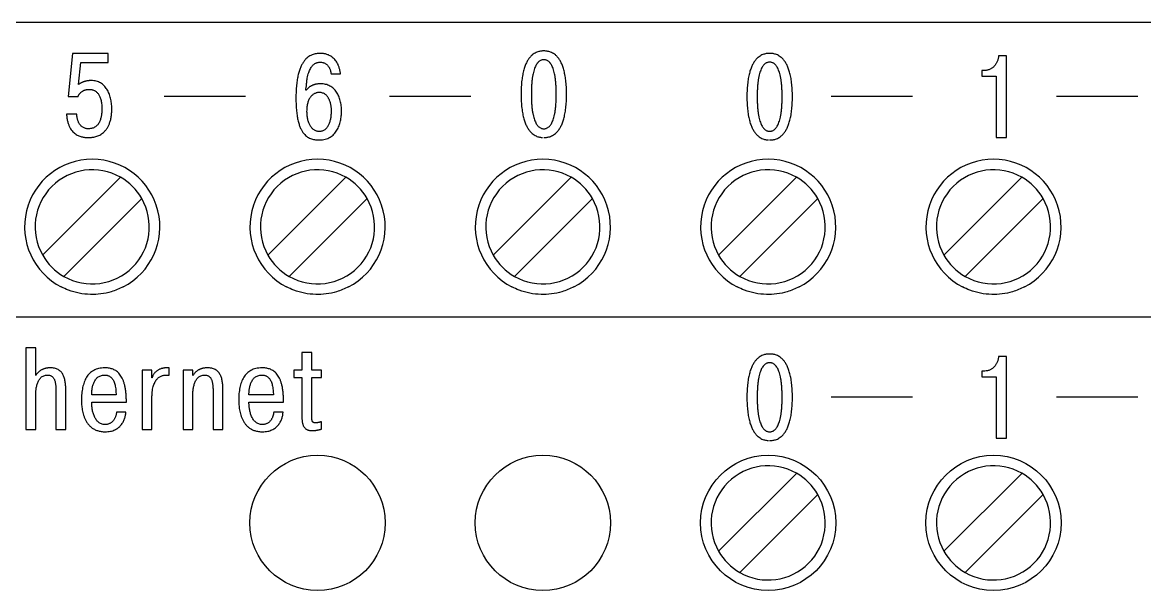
# Model space of a CAD drawing. Header units: millimetres. Extents: x 3520 to 8864, y 403 to 1747.
# Drawn here: x 5611.439 to 5615.921, y 876.036 to 878.304 of the extents above; entities that cross this region are included whole.
import ezdxf

# ---------------------------------------------------------------- set-up
doc = ezdxf.new("R2010")
doc.units = ezdxf.units.MM

msp = doc.modelspace()

# ---------------------------------------------------------------- linework, layer by layer
for p, q in [((5618.4679, 878.3036, 1518.358), (5605.8679, 878.3036, 1518.358)), ((5611.6395, 878.1799, 1518.358), (5611.6223, 878.0081, 1518.358)), ((5611.7815, 878.1799, 1518.358), (5611.6395, 878.1799, 1518.358)), ((5611.7815, 878.1431, 1518.358), (5611.7815, 878.1799, 1518.358)), ((5615.3698, 878.1702, 1518.358), (5615.3381, 878.1702, 1518.358)), ((5615.3698, 877.8442, 1518.358), (5615.3698, 878.1702, 1518.358)), ((5611.6633, 878.0556, 1518.358), (5611.6721, 878.1431, 1518.358)), ((5611.6721, 878.1431, 1518.358), (5611.7815, 878.1431, 1518.358)), ((5612.6713, 878.1015, 1518.358), (5612.6717, 878.0984, 1518.358)), ((5612.6717, 878.0984, 1518.358), (5612.7094, 878.0984, 1518.358)), ((5615.2715, 878.1119, 1518.358), (5615.2715, 878.0891, 1518.358)), ((5615.2832, 878.1119, 1518.358), (5615.2715, 878.1119, 1518.358)), ((5615.2715, 878.0891, 1518.358), (5615.3284, 878.0891, 1518.358)), ((5615.2888, 878.1122, 1518.358), (5615.2832, 878.1119, 1518.358)), ((5615.3284, 878.0891, 1518.358), (5615.3284, 877.8442, 1518.358)), ((5611.666, 878.0575, 1518.358), (5611.6633, 878.0556, 1518.358)), ((5611.6223, 878.0081, 1518.358), (5611.6614, 878.0081, 1518.358)), ((5612.0053, 878.009, 1518.358), (5612.3304, 878.009, 1518.358)), ((5612.9053, 878.009, 1518.358), (5613.2304, 878.009, 1518.358)), ((5614.6693, 878.009, 1518.358), (5614.9944, 878.009, 1518.358)), ((5615.5693, 878.009, 1518.358), (5615.8944, 878.009, 1518.358)), ((5611.6563, 877.9373, 1518.358), (5611.6153, 877.9373, 1518.358)), ((5611.6564, 877.9331, 1518.358), (5611.6563, 877.9373, 1518.358)), ((5615.3284, 877.8442, 1518.358), (5615.3698, 877.8442, 1518.358)), ((5611.831, 877.6855, 1518.358), (5611.5199, 877.3744, 1518.358)), ((5612.731, 877.6855, 1518.358), (5612.4199, 877.3744, 1518.358)), ((5613.631, 877.6855, 1518.358), (5613.3199, 877.3744, 1518.358)), ((5614.531, 877.6855, 1518.358), (5614.2199, 877.3744, 1518.358)), ((5615.431, 877.6855, 1518.358), (5615.1199, 877.3744, 1518.358)), ((5611.6048, 877.2896, 1518.358), (5611.9158, 877.6007, 1518.358)), ((5612.5048, 877.2896, 1518.358), (5612.8158, 877.6007, 1518.358)), ((5613.4048, 877.2896, 1518.358), (5613.7158, 877.6007, 1518.358)), ((5614.3048, 877.2896, 1518.358), (5614.6158, 877.6007, 1518.358)), ((5615.2048, 877.2896, 1518.358), (5615.5158, 877.6007, 1518.358)), ((5618.4679, 877.1276, 1518.358), (5605.8679, 877.1276, 1518.358)), ((5611.492, 877.0048, 1518.358), (5611.4529, 877.0048, 1518.358)), ((5611.4529, 877.0048, 1518.358), (5611.4529, 876.6788, 1518.358)), ((5611.492, 876.8935, 1518.358), (5611.492, 877.0048, 1518.358)), ((5612.5554, 876.9862, 1518.358), (5612.5554, 876.9154, 1518.358)), ((5612.5945, 876.9862, 1518.358), (5612.5554, 876.9862, 1518.358)), ((5612.5945, 876.9154, 1518.358), (5612.5945, 876.9862, 1518.358)), ((5615.3698, 876.9702, 1518.358), (5615.3381, 876.9702, 1518.358)), ((5615.3698, 876.6442, 1518.358), (5615.3698, 876.9702, 1518.358)), ((5611.917, 876.9154, 1518.358), (5611.917, 876.6788, 1518.358)), ((5611.9562, 876.9154, 1518.358), (5611.917, 876.9154, 1518.358)), ((5611.9562, 876.8851, 1518.358), (5611.9562, 876.9154, 1518.358)), ((5612.0255, 876.9247, 1518.358), (5612.0134, 876.9247, 1518.358)), ((5612.0255, 876.8954, 1518.358), (5612.0255, 876.9247, 1518.358)), ((5612.1196, 876.9154, 1518.358), (5612.0805, 876.9154, 1518.358)), ((5612.0805, 876.9154, 1518.358), (5612.0805, 876.6788, 1518.358)), ((5612.1196, 876.8935, 1518.358), (5612.1196, 876.9154, 1518.358)), ((5612.5554, 876.9154, 1518.358), (5612.5232, 876.9154, 1518.358)), ((5612.5232, 876.9154, 1518.358), (5612.5232, 876.8865, 1518.358)), ((5612.6331, 876.9154, 1518.358), (5612.5945, 876.9154, 1518.358)), ((5612.6331, 876.8865, 1518.358), (5612.6331, 876.9154, 1518.358)), ((5615.2715, 876.9119, 1518.358), (5615.2715, 876.8891, 1518.358)), ((5615.2832, 876.9119, 1518.358), (5615.2715, 876.9119, 1518.358)), ((5615.2888, 876.9122, 1518.358), (5615.2832, 876.9119, 1518.358)), ((5611.4945, 876.8974, 1518.358), (5611.492, 876.8935, 1518.358)), ((5611.9571, 876.8851, 1518.358), (5611.9562, 876.8851, 1518.358)), ((5611.9585, 876.8898, 1518.358), (5611.9571, 876.8851, 1518.358)), ((5612.0203, 876.8958, 1518.358), (5612.0255, 876.8954, 1518.358)), ((5612.122, 876.8974, 1518.358), (5612.1196, 876.8935, 1518.358)), ((5612.5232, 876.8865, 1518.358), (5612.5554, 876.8865, 1518.358)), ((5612.5554, 876.8865, 1518.358), (5612.5554, 876.7305, 1518.358)), ((5612.5945, 876.8865, 1518.358), (5612.6331, 876.8865, 1518.358)), ((5612.5945, 876.7361, 1518.358), (5612.5945, 876.8865, 1518.358)), ((5615.2715, 876.8891, 1518.358), (5615.3284, 876.8891, 1518.358)), ((5615.3284, 876.8891, 1518.358), (5615.3284, 876.6442, 1518.358)), ((5611.573, 876.8349, 1518.358), (5611.573, 876.8283, 1518.358)), ((5611.573, 876.8283, 1518.358), (5611.573, 876.6788, 1518.358)), ((5611.6121, 876.6788, 1518.358), (5611.6121, 876.8372, 1518.358)), ((5611.8132, 876.8167, 1518.358), (5611.7159, 876.8167, 1518.358)), ((5611.8128, 876.8297, 1518.358), (5611.8132, 876.8167, 1518.358)), ((5612.2006, 876.8349, 1518.358), (5612.2006, 876.8283, 1518.358)), ((5612.2006, 876.8283, 1518.358), (5612.2006, 876.6788, 1518.358)), ((5612.2397, 876.6788, 1518.358), (5612.2397, 876.8372, 1518.358)), ((5612.4413, 876.8167, 1518.358), (5612.344, 876.8167, 1518.358)), ((5612.4409, 876.8297, 1518.358), (5612.4413, 876.8167, 1518.358)), ((5611.492, 876.6788, 1518.358), (5611.492, 876.8078, 1518.358)), ((5611.7159, 876.7878, 1518.358), (5611.8542, 876.7878, 1518.358)), ((5611.716, 876.7812, 1518.358), (5611.7159, 876.7878, 1518.358)), ((5611.9562, 876.6788, 1518.358), (5611.9562, 876.799, 1518.358)), ((5612.1196, 876.6788, 1518.358), (5612.1196, 876.8078, 1518.358)), ((5612.344, 876.7878, 1518.358), (5612.4823, 876.7878, 1518.358)), ((5612.344, 876.7812, 1518.358), (5612.344, 876.7878, 1518.358)), ((5614.6693, 876.809, 1518.358), (5614.9944, 876.809, 1518.358)), ((5615.5693, 876.809, 1518.358), (5615.8944, 876.809, 1518.358)), ((5611.8524, 876.7473, 1518.358), (5611.8146, 876.7473, 1518.358)), ((5611.8516, 876.7409, 1518.358), (5611.8524, 876.7473, 1518.358)), ((5612.4804, 876.7473, 1518.358), (5612.4427, 876.7473, 1518.358)), ((5612.4797, 876.7409, 1518.358), (5612.4804, 876.7473, 1518.358)), ((5612.5945, 876.7316, 1518.358), (5612.5945, 876.7361, 1518.358)), ((5612.6312, 876.6796, 1518.358), (5612.6331, 876.6802, 1518.358)), ((5612.6331, 876.6802, 1518.358), (5612.6331, 876.71, 1518.358)), ((5611.4529, 876.6788, 1518.358), (5611.492, 876.6788, 1518.358)), ((5611.573, 876.6788, 1518.358), (5611.6121, 876.6788, 1518.358)), ((5611.917, 876.6788, 1518.358), (5611.9562, 876.6788, 1518.358)), ((5612.0805, 876.6788, 1518.358), (5612.1196, 876.6788, 1518.358)), ((5612.2006, 876.6788, 1518.358), (5612.2397, 876.6788, 1518.358)), ((5615.3284, 876.6442, 1518.358), (5615.3698, 876.6442, 1518.358)), ((5614.531, 876.5035, 1518.358), (5614.2199, 876.1924, 1518.358)), ((5615.431, 876.5035, 1518.358), (5615.1199, 876.1924, 1518.358)), ((5614.3048, 876.1076, 1518.358), (5614.6158, 876.4187, 1518.358)), ((5615.2048, 876.1076, 1518.358), (5615.5158, 876.4187, 1518.358))]:
    msp.add_line(p, q)
for centre in [(5612.6179, 876.3056, 1518.358), (5613.5179, 876.3056, 1518.358), (5614.4179, 876.3056, 1518.358), (5615.3179, 876.3056, 1518.358)]:
    msp.add_circle(centre, 0.27)
for centre, radius, start, end in [((5611.7179, 877.4876, 1518.358), 0.27, 297.266, 242.734), ((5612.6179, 877.4876, 1518.358), 0.27, 297.266, 242.734), ((5613.5179, 877.4876, 1518.358), 0.27, 297.266, 242.734), ((5614.4179, 877.4876, 1518.358), 0.27, 297.266, 242.734), ((5615.3179, 877.4876, 1518.358), 0.27, 297.266, 242.734), ((5611.7179, 877.4876, 1518.358), 0.228, 60.2575, 209.7425), ((5612.6179, 877.4876, 1518.358), 0.228, 60.2575, 209.7425), ((5613.5179, 877.4876, 1518.358), 0.228, 60.2575, 209.7425), ((5614.4179, 877.4876, 1518.358), 0.228, 60.2575, 209.7425), ((5615.3179, 877.4876, 1518.358), 0.228, 60.2575, 209.7425), ((5611.7179, 877.4876, 1518.358), 0.228, 29.7425, 60.2575), ((5612.6179, 877.4876, 1518.358), 0.228, 29.7425, 60.2575), ((5613.5179, 877.4876, 1518.358), 0.228, 29.7425, 60.2575), ((5614.4179, 877.4876, 1518.358), 0.228, 29.7425, 60.2575), ((5615.3179, 877.4876, 1518.358), 0.228, 29.7425, 60.2575), ((5611.7179, 877.4876, 1518.358), 0.228, 240.2575, 29.7425), ((5612.6179, 877.4876, 1518.358), 0.228, 240.2575, 29.7425), ((5613.5179, 877.4876, 1518.358), 0.228, 240.2575, 29.7425), ((5614.4179, 877.4876, 1518.358), 0.228, 240.2575, 29.7425), ((5615.3179, 877.4876, 1518.358), 0.228, 240.2575, 29.7425), ((5611.7179, 877.4876, 1518.358), 0.228, 209.7425, 240.2575), ((5612.6179, 877.4876, 1518.358), 0.228, 209.7425, 240.2575), ((5613.5179, 877.4876, 1518.358), 0.228, 209.7425, 240.2575), ((5614.4179, 877.4876, 1518.358), 0.228, 209.7425, 240.2575), ((5615.3179, 877.4876, 1518.358), 0.228, 209.7425, 240.2575), ((5614.4179, 876.3056, 1518.358), 0.228, 60.2575, 209.7425), ((5614.4179, 876.3056, 1518.358), 0.228, 29.7425, 60.2575), ((5615.3179, 876.3056, 1518.358), 0.228, 60.2575, 209.7425), ((5615.3179, 876.3056, 1518.358), 0.228, 29.7425, 60.2575), ((5614.4179, 876.3056, 1518.358), 0.228, 240.2575, 29.7425), ((5615.3179, 876.3056, 1518.358), 0.228, 240.2575, 29.7425), ((5614.4179, 876.3056, 1518.358), 0.228, 209.7425, 240.2575), ((5615.3179, 876.3056, 1518.358), 0.228, 209.7425, 240.2575)]:
    msp.add_arc(centre, radius, start, end)
for points in [[(5612.7094, 878.0984, 1518.358), (5612.7071, 878.1123, 1518.358), (5612.7038, 878.1245, 1518.358), (5612.6997, 878.1352, 1518.358), (5612.6948, 878.1444, 1518.358), (5612.6895, 878.1522, 1518.358), (5612.6837, 878.1588, 1518.358), (5612.6775, 878.1643, 1518.358), (5612.6712, 878.1687, 1518.358), (5612.6648, 878.1722, 1518.358), (5612.6585, 878.1749, 1518.358), (5612.6524, 878.1769, 1518.358), (5612.6465, 878.1783, 1518.358), (5612.6411, 878.1791, 1518.358), (5612.6363, 878.1797, 1518.358), (5612.6322, 878.1799, 1518.358), (5612.6288, 878.1799, 1518.358), (5612.6208, 878.1796, 1518.358), (5612.6125, 878.1787, 1518.358), (5612.6041, 878.1769, 1518.358), (5612.5958, 878.1741, 1518.358), (5612.5875, 878.1701, 1518.358), (5612.5794, 878.1647, 1518.358), (5612.5717, 878.1579, 1518.358), (5612.5643, 878.1494, 1518.358), (5612.5574, 878.139, 1518.358), (5612.5511, 878.1266, 1518.358), (5612.5456, 878.1121, 1518.358), (5612.5408, 878.0953, 1518.358), (5612.5369, 878.0759, 1518.358), (5612.534, 878.0538, 1518.358), (5612.5321, 878.029, 1518.358), (5612.5315, 878.0011, 1518.358), (5612.5321, 877.9737, 1518.358), (5612.5339, 877.9494, 1518.358), (5612.5367, 877.9281, 1518.358), (5612.5404, 877.9096, 1518.358), (5612.5451, 877.8937, 1518.358), (5612.5504, 877.8802, 1518.358), (5612.5565, 877.8689, 1518.358), (5612.5631, 877.8596, 1518.358), (5612.5701, 877.8521, 1518.358), (5612.5776, 877.8462, 1518.358), (5612.5853, 877.8418, 1518.358), (5612.5932, 877.8386, 1518.358), (5612.6012, 877.8364, 1518.358), (5612.6091, 877.8351, 1518.358), (5612.617, 877.8345, 1518.358), (5612.6246, 877.8343, 1518.358), (5612.6372, 877.8351, 1518.358), (5612.6485, 877.8372, 1518.358), (5612.6588, 877.8407, 1518.358), (5612.668, 877.8453, 1518.358), (5612.6762, 877.8509, 1518.358), (5612.6835, 877.8576, 1518.358), (5612.6898, 877.865, 1518.358), (5612.6953, 877.8732, 1518.358), (5612.7, 877.8819, 1518.358), (5612.7039, 877.8911, 1518.358), (5612.707, 877.9006, 1518.358), (5612.7095, 877.9104, 1518.358), (5612.7114, 877.9203, 1518.358), (5612.7126, 877.9302, 1518.358), (5612.7134, 877.9399, 1518.358), (5612.7136, 877.9494, 1518.358), (5612.7133, 877.9601, 1518.358), (5612.7124, 877.9706, 1518.358), (5612.7108, 877.9808, 1518.358), (5612.7087, 877.9907, 1518.358), (5612.7059, 878.0002, 1518.358), (5612.7024, 878.0092, 1518.358), (5612.6983, 878.0177, 1518.358), (5612.6935, 878.0256, 1518.358), (5612.688, 878.0328, 1518.358), (5612.6819, 878.0393, 1518.358), (5612.675, 878.045, 1518.358), (5612.6674, 878.0498, 1518.358), (5612.6591, 878.0536, 1518.358), (5612.6501, 878.0565, 1518.358), (5612.6403, 878.0582, 1518.358), (5612.6297, 878.0589, 1518.358), (5612.6253, 878.0587, 1518.358), (5612.621, 878.0584, 1518.358), (5612.6166, 878.0578, 1518.358), (5612.6124, 878.0571, 1518.358), (5612.6082, 878.0561, 1518.358), (5612.6042, 878.0549, 1518.358), (5612.6002, 878.0535, 1518.358), (5612.5964, 878.052, 1518.358), (5612.5928, 878.0502, 1518.358), (5612.5893, 878.0483, 1518.358), (5612.5859, 878.0462, 1518.358), (5612.5828, 878.0439, 1518.358), (5612.5799, 878.0415, 1518.358), (5612.5772, 878.0389, 1518.358), (5612.5747, 878.0361, 1518.358), (5612.5725, 878.0333, 1518.358), (5612.5733, 878.0509, 1518.358), (5612.5748, 878.0667, 1518.358), (5612.5769, 878.0806, 1518.358), (5612.5795, 878.0927, 1518.358), (5612.5826, 878.1033, 1518.358), (5612.586, 878.1124, 1518.358), (5612.5899, 878.1201, 1518.358), (5612.594, 878.1265, 1518.358), (5612.5983, 878.1317, 1518.358), (5612.6027, 878.1359, 1518.358), (5612.6072, 878.1391, 1518.358), (5612.6117, 878.1415, 1518.358), (5612.6162, 878.1432, 1518.358), (5612.6204, 878.1443, 1518.358), (5612.6246, 878.1448, 1518.358), (5612.6284, 878.145, 1518.358), (5612.6343, 878.1446, 1518.358), (5612.6397, 878.1436, 1518.358), (5612.6445, 878.142, 1518.358), (5612.6489, 878.1399, 1518.358), (5612.6528, 878.1373, 1518.358), (5612.6562, 878.1343, 1518.358), (5612.6593, 878.131, 1518.358), (5612.6619, 878.1275, 1518.358), (5612.6642, 878.1237, 1518.358), (5612.6661, 878.1199, 1518.358), (5612.6677, 878.116, 1518.358), (5612.669, 878.1122, 1518.358), (5612.67, 878.1084, 1518.358), (5612.6708, 878.1048, 1518.358), (5612.6713, 878.1015, 1518.358)], [(5613.5216, 877.8441, 1518.358), (5613.5263, 877.8442, 1518.358), (5613.5319, 877.8446, 1518.358), (5613.5383, 877.8456, 1518.358), (5613.5452, 877.8475, 1518.358), (5613.5526, 877.8503, 1518.358), (5613.5602, 877.8544, 1518.358), (5613.5678, 877.8601, 1518.358), (5613.5754, 877.8675, 1518.358), (5613.5827, 877.8768, 1518.358), (5613.5896, 877.8883, 1518.358), (5613.5959, 877.9023, 1518.358), (5613.6014, 877.919, 1518.358), (5613.6059, 877.9385, 1518.358), (5613.6094, 877.9612, 1518.358), (5613.6116, 877.9873, 1518.358), (5613.6124, 878.017, 1518.358), (5613.6116, 878.0466, 1518.358), (5613.6094, 878.0726, 1518.358), (5613.6059, 878.0953, 1518.358), (5613.6014, 878.1149, 1518.358), (5613.5959, 878.1315, 1518.358), (5613.5896, 878.1455, 1518.358), (5613.5827, 878.157, 1518.358), (5613.5754, 878.1664, 1518.358), (5613.5678, 878.1737, 1518.358), (5613.5602, 878.1794, 1518.358), (5613.5526, 878.1835, 1518.358), (5613.5452, 878.1863, 1518.358), (5613.5383, 878.1882, 1518.358), (5613.5319, 878.1892, 1518.358), (5613.5263, 878.1896, 1518.358), (5613.5216, 878.1897, 1518.358), (5613.5169, 878.1896, 1518.358), (5613.5113, 878.1892, 1518.358), (5613.5049, 878.1882, 1518.358), (5613.498, 878.1863, 1518.358), (5613.4907, 878.1835, 1518.358), (5613.4831, 878.1794, 1518.358), (5613.4754, 878.1737, 1518.358), (5613.4678, 878.1664, 1518.358), (5613.4605, 878.157, 1518.358), (5613.4536, 878.1455, 1518.358), (5613.4474, 878.1315, 1518.358), (5613.4418, 878.1149, 1518.358), (5613.4373, 878.0953, 1518.358), (5613.4338, 878.0726, 1518.358), (5613.4316, 878.0466, 1518.358), (5613.4308, 878.017, 1518.358), (5613.4316, 877.9873, 1518.358), (5613.4338, 877.9612, 1518.358), (5613.4373, 877.9385, 1518.358), (5613.4418, 877.919, 1518.358), (5613.4474, 877.9023, 1518.358), (5613.4536, 877.8883, 1518.358), (5613.4605, 877.8768, 1518.358), (5613.4678, 877.8675, 1518.358), (5613.4754, 877.8601, 1518.358), (5613.4831, 877.8544, 1518.358), (5613.4907, 877.8503, 1518.358), (5613.498, 877.8475, 1518.358), (5613.5049, 877.8456, 1518.358), (5613.5113, 877.8446, 1518.358), (5613.5169, 877.8442, 1518.358)], [(5614.4237, 877.8343, 1518.358), (5614.4284, 877.8344, 1518.358), (5614.434, 877.8348, 1518.358), (5614.4404, 877.8359, 1518.358), (5614.4473, 877.8377, 1518.358), (5614.4547, 877.8405, 1518.358), (5614.4623, 877.8446, 1518.358), (5614.4699, 877.8503, 1518.358), (5614.4775, 877.8577, 1518.358), (5614.4848, 877.867, 1518.358), (5614.4917, 877.8786, 1518.358), (5614.498, 877.8925, 1518.358), (5614.5035, 877.9092, 1518.358), (5614.508, 877.9287, 1518.358), (5614.5115, 877.9514, 1518.358), (5614.5137, 877.9775, 1518.358), (5614.5145, 878.0072, 1518.358), (5614.5137, 878.0368, 1518.358), (5614.5115, 878.0629, 1518.358), (5614.508, 878.0855, 1518.358), (5614.5035, 878.1051, 1518.358), (5614.498, 878.1217, 1518.358), (5614.4917, 878.1357, 1518.358), (5614.4848, 878.1472, 1518.358), (5614.4775, 878.1566, 1518.358), (5614.4699, 878.1639, 1518.358), (5614.4623, 878.1696, 1518.358), (5614.4547, 878.1737, 1518.358), (5614.4473, 878.1766, 1518.358), (5614.4404, 878.1784, 1518.358), (5614.434, 878.1794, 1518.358), (5614.4284, 878.1798, 1518.358), (5614.4237, 878.1799, 1518.358), (5614.419, 878.1798, 1518.358), (5614.4134, 878.1794, 1518.358), (5614.407, 878.1784, 1518.358), (5614.4001, 878.1766, 1518.358), (5614.3928, 878.1737, 1518.358), (5614.3852, 878.1696, 1518.358), (5614.3775, 878.1639, 1518.358), (5614.3699, 878.1566, 1518.358), (5614.3626, 878.1472, 1518.358), (5614.3557, 878.1357, 1518.358), (5614.3495, 878.1217, 1518.358), (5614.3439, 878.1051, 1518.358), (5614.3394, 878.0855, 1518.358), (5614.3359, 878.0629, 1518.358), (5614.3337, 878.0368, 1518.358), (5614.3329, 878.0072, 1518.358), (5614.3337, 877.9775, 1518.358), (5614.3359, 877.9514, 1518.358), (5614.3394, 877.9287, 1518.358), (5614.3439, 877.9092, 1518.358), (5614.3495, 877.8925, 1518.358), (5614.3557, 877.8786, 1518.358), (5614.3626, 877.867, 1518.358), (5614.3699, 877.8577, 1518.358), (5614.3775, 877.8503, 1518.358), (5614.3852, 877.8446, 1518.358), (5614.3928, 877.8405, 1518.358), (5614.4001, 877.8377, 1518.358), (5614.407, 877.8359, 1518.358), (5614.4134, 877.8348, 1518.358), (5614.419, 877.8344, 1518.358)], [(5615.3381, 878.1702, 1518.358), (5615.3374, 878.1643, 1518.358), (5615.3362, 878.1585, 1518.358), (5615.3346, 878.153, 1518.358), (5615.3326, 878.1477, 1518.358), (5615.3303, 878.1426, 1518.358), (5615.3275, 878.1378, 1518.358), (5615.3244, 878.1333, 1518.358), (5615.321, 878.1292, 1518.358), (5615.3172, 878.1254, 1518.358), (5615.3132, 878.122, 1518.358), (5615.3088, 878.1191, 1518.358), (5615.3042, 878.1166, 1518.358), (5615.2993, 878.1146, 1518.358), (5615.2941, 878.1131, 1518.358), (5615.2888, 878.1122, 1518.358)], [(5613.5216, 877.8791, 1518.358), (5613.5171, 877.8794, 1518.358), (5613.5127, 877.8805, 1518.358), (5613.5082, 877.8823, 1518.358), (5613.5038, 877.885, 1518.358), (5613.4995, 877.8886, 1518.358), (5613.4954, 877.8934, 1518.358), (5613.4915, 877.8992, 1518.358), (5613.4878, 877.9063, 1518.358), (5613.4844, 877.9147, 1518.358), (5613.4813, 877.9244, 1518.358), (5613.4786, 877.9356, 1518.358), (5613.4762, 877.9484, 1518.358), (5613.4744, 877.9629, 1518.358), (5613.473, 877.9791, 1518.358), (5613.4721, 877.997, 1518.358), (5613.4718, 878.017, 1518.358), (5613.4721, 878.0368, 1518.358), (5613.473, 878.0548, 1518.358), (5613.4744, 878.071, 1518.358), (5613.4762, 878.0854, 1518.358), (5613.4786, 878.0982, 1518.358), (5613.4813, 878.1095, 1518.358), (5613.4844, 878.1192, 1518.358), (5613.4878, 878.1276, 1518.358), (5613.4915, 878.1347, 1518.358), (5613.4954, 878.1405, 1518.358), (5613.4995, 878.1452, 1518.358), (5613.5038, 878.1489, 1518.358), (5613.5082, 878.1516, 1518.358), (5613.5127, 878.1534, 1518.358), (5613.5171, 878.1545, 1518.358), (5613.5216, 878.1548, 1518.358), (5613.5261, 878.1545, 1518.358), (5613.5306, 878.1534, 1518.358), (5613.535, 878.1516, 1518.358), (5613.5394, 878.1489, 1518.358), (5613.5437, 878.1452, 1518.358), (5613.5478, 878.1405, 1518.358), (5613.5518, 878.1347, 1518.358), (5613.5554, 878.1276, 1518.358), (5613.5588, 878.1192, 1518.358), (5613.5619, 878.1095, 1518.358), (5613.5647, 878.0982, 1518.358), (5613.567, 878.0854, 1518.358), (5613.5689, 878.071, 1518.358), (5613.5703, 878.0548, 1518.358), (5613.5711, 878.0368, 1518.358), (5613.5714, 878.017, 1518.358), (5613.5711, 877.997, 1518.358), (5613.5703, 877.9791, 1518.358), (5613.5689, 877.9629, 1518.358), (5613.567, 877.9484, 1518.358), (5613.5647, 877.9356, 1518.358), (5613.5619, 877.9244, 1518.358), (5613.5588, 877.9147, 1518.358), (5613.5554, 877.9063, 1518.358), (5613.5518, 877.8992, 1518.358), (5613.5478, 877.8934, 1518.358), (5613.5437, 877.8886, 1518.358), (5613.5394, 877.885, 1518.358), (5613.535, 877.8823, 1518.358), (5613.5306, 877.8805, 1518.358), (5613.5261, 877.8794, 1518.358), (5613.5216, 877.8791, 1518.358)], [(5614.4237, 877.8693, 1518.358), (5614.4192, 877.8696, 1518.358), (5614.4148, 877.8707, 1518.358), (5614.4103, 877.8725, 1518.358), (5614.4059, 877.8752, 1518.358), (5614.4016, 877.8789, 1518.358), (5614.3975, 877.8836, 1518.358), (5614.3936, 877.8894, 1518.358), (5614.3899, 877.8965, 1518.358), (5614.3865, 877.9049, 1518.358), (5614.3834, 877.9146, 1518.358), (5614.3807, 877.9259, 1518.358), (5614.3783, 877.9387, 1518.358), (5614.3765, 877.9531, 1518.358), (5614.3751, 877.9693, 1518.358), (5614.3742, 877.9873, 1518.358), (5614.3739, 878.0072, 1518.358), (5614.3742, 878.027, 1518.358), (5614.3751, 878.045, 1518.358), (5614.3765, 878.0612, 1518.358), (5614.3783, 878.0756, 1518.358), (5614.3807, 878.0884, 1518.358), (5614.3834, 878.0997, 1518.358), (5614.3865, 878.1094, 1518.358), (5614.3899, 878.1178, 1518.358), (5614.3936, 878.1249, 1518.358), (5614.3975, 878.1307, 1518.358), (5614.4016, 878.1354, 1518.358), (5614.4059, 878.1391, 1518.358), (5614.4103, 878.1418, 1518.358), (5614.4148, 878.1436, 1518.358), (5614.4192, 878.1447, 1518.358), (5614.4237, 878.145, 1518.358), (5614.4282, 878.1447, 1518.358), (5614.4327, 878.1436, 1518.358), (5614.4371, 878.1418, 1518.358), (5614.4415, 878.1391, 1518.358), (5614.4458, 878.1354, 1518.358), (5614.4499, 878.1307, 1518.358), (5614.4539, 878.1249, 1518.358), (5614.4575, 878.1178, 1518.358), (5614.4609, 878.1094, 1518.358), (5614.464, 878.0997, 1518.358), (5614.4668, 878.0884, 1518.358), (5614.4691, 878.0756, 1518.358), (5614.471, 878.0612, 1518.358), (5614.4724, 878.045, 1518.358), (5614.4732, 878.027, 1518.358), (5614.4735, 878.0072, 1518.358), (5614.4732, 877.9873, 1518.358), (5614.4724, 877.9693, 1518.358), (5614.471, 877.9531, 1518.358), (5614.4691, 877.9387, 1518.358), (5614.4668, 877.9259, 1518.358), (5614.464, 877.9146, 1518.358), (5614.4609, 877.9049, 1518.358), (5614.4575, 877.8965, 1518.358), (5614.4539, 877.8894, 1518.358), (5614.4499, 877.8836, 1518.358), (5614.4458, 877.8789, 1518.358), (5614.4415, 877.8752, 1518.358), (5614.4371, 877.8725, 1518.358), (5614.4327, 877.8707, 1518.358), (5614.4282, 877.8696, 1518.358), (5614.4237, 877.8693, 1518.358)], [(5611.6153, 877.9373, 1518.358), (5611.617, 877.9211, 1518.358), (5611.6199, 877.9068, 1518.358), (5611.6239, 877.8944, 1518.358), (5611.6287, 877.8838, 1518.358), (5611.6343, 877.8748, 1518.358), (5611.6406, 877.8673, 1518.358), (5611.6472, 877.8611, 1518.358), (5611.6542, 877.8561, 1518.358), (5611.6613, 877.8522, 1518.358), (5611.6685, 877.8493, 1518.358), (5611.6754, 877.8471, 1518.358), (5611.6821, 877.8457, 1518.358), (5611.6883, 877.8448, 1518.358), (5611.694, 877.8443, 1518.358), (5611.6989, 877.8441, 1518.358), (5611.7028, 877.8441, 1518.358), (5611.7082, 877.8442, 1518.358), (5611.7144, 877.8446, 1518.358), (5611.7211, 877.8455, 1518.358), (5611.7284, 877.847, 1518.358), (5611.736, 877.8491, 1518.358), (5611.7438, 877.8522, 1518.358), (5611.7516, 877.8562, 1518.358), (5611.7592, 877.8614, 1518.358), (5611.7665, 877.8678, 1518.358), (5611.7734, 877.8757, 1518.358), (5611.7797, 877.8851, 1518.358), (5611.7851, 877.8962, 1518.358), (5611.7896, 877.9091, 1518.358), (5611.7931, 877.924, 1518.358), (5611.7952, 877.9409, 1518.358), (5611.796, 877.9601, 1518.358), (5611.7957, 877.9706, 1518.358), (5611.7948, 877.9809, 1518.358), (5611.7934, 877.9911, 1518.358), (5611.7913, 878.0011, 1518.358), (5611.7886, 878.0107, 1518.358), (5611.7853, 878.0199, 1518.358), (5611.7813, 878.0286, 1518.358), (5611.7767, 878.0367, 1518.358), (5611.7714, 878.0442, 1518.358), (5611.7654, 878.0509, 1518.358), (5611.7587, 878.0569, 1518.358), (5611.7512, 878.0619, 1518.358), (5611.7431, 878.0659, 1518.358), (5611.7341, 878.0689, 1518.358), (5611.7245, 878.0708, 1518.358), (5611.714, 878.0714, 1518.358), (5611.7101, 878.0714, 1518.358), (5611.7063, 878.0712, 1518.358), (5611.7026, 878.0709, 1518.358), (5611.6991, 878.0705, 1518.358), (5611.6957, 878.0699, 1518.358), (5611.6924, 878.0692, 1518.358), (5611.6892, 878.0684, 1518.358), (5611.686, 878.0675, 1518.358), (5611.683, 878.0665, 1518.358), (5611.68, 878.0653, 1518.358), (5611.6772, 878.064, 1518.358), (5611.6743, 878.0626, 1518.358), (5611.6715, 878.061, 1518.358), (5611.6687, 878.0593, 1518.358), (5611.666, 878.0575, 1518.358)], [(5611.6614, 878.0081, 1518.358), (5611.6628, 878.0112, 1518.358), (5611.6644, 878.0143, 1518.358), (5611.6662, 878.0171, 1518.358), (5611.6683, 878.0198, 1518.358), (5611.6706, 878.0223, 1518.358), (5611.673, 878.0246, 1518.358), (5611.6757, 878.0268, 1518.358), (5611.6785, 878.0288, 1518.358), (5611.6815, 878.0305, 1518.358), (5611.6847, 878.032, 1518.358), (5611.688, 878.0334, 1518.358), (5611.6914, 878.0345, 1518.358), (5611.6949, 878.0353, 1518.358), (5611.6986, 878.036, 1518.358), (5611.7023, 878.0364, 1518.358), (5611.7061, 878.0365, 1518.358), (5611.711, 878.0363, 1518.358), (5611.7158, 878.0355, 1518.358), (5611.7205, 878.0343, 1518.358), (5611.725, 878.0325, 1518.358), (5611.7294, 878.0302, 1518.358), (5611.7335, 878.0273, 1518.358), (5611.7374, 878.0237, 1518.358), (5611.741, 878.0196, 1518.358), (5611.7444, 878.0147, 1518.358), (5611.7474, 878.0091, 1518.358), (5611.75, 878.0029, 1518.358), (5611.7522, 877.9958, 1518.358), (5611.754, 877.988, 1518.358), (5611.7553, 877.9794, 1518.358), (5611.7561, 877.97, 1518.358), (5611.7564, 877.9597, 1518.358), (5611.7563, 877.953, 1518.358), (5611.756, 877.9462, 1518.358), (5611.7553, 877.9392, 1518.358), (5611.7544, 877.9323, 1518.358), (5611.7531, 877.9255, 1518.358), (5611.7514, 877.9188, 1518.358), (5611.7492, 877.9124, 1518.358), (5611.7466, 877.9063, 1518.358), (5611.7434, 877.9006, 1518.358), (5611.7397, 877.8954, 1518.358), (5611.7353, 877.8907, 1518.358), (5611.7303, 877.8868, 1518.358), (5611.7246, 877.8835, 1518.358), (5611.7181, 877.8811, 1518.358), (5611.7109, 877.8796, 1518.358), (5611.7028, 877.8791, 1518.358), (5611.6964, 877.8795, 1518.358), (5611.6904, 877.8807, 1518.358), (5611.6851, 877.8826, 1518.358), (5611.6803, 877.8851, 1518.358), (5611.676, 877.8882, 1518.358), (5611.6722, 877.8917, 1518.358), (5611.6688, 877.8957, 1518.358), (5611.666, 877.9, 1518.358), (5611.6635, 877.9045, 1518.358), (5611.6615, 877.9093, 1518.358), (5611.6598, 877.9141, 1518.358), (5611.6585, 877.919, 1518.358), (5611.6575, 877.9238, 1518.358), (5611.6568, 877.9285, 1518.358), (5611.6564, 877.9331, 1518.358)], [(5612.5743, 877.9485, 1518.358), (5612.5746, 877.9579, 1518.358), (5612.5754, 877.9667, 1518.358), (5612.5768, 877.9748, 1518.358), (5612.5785, 877.9823, 1518.358), (5612.5808, 877.9891, 1518.358), (5612.5834, 877.9953, 1518.358), (5612.5864, 878.0008, 1518.358), (5612.5898, 878.0058, 1518.358), (5612.5934, 878.0101, 1518.358), (5612.5974, 878.0138, 1518.358), (5612.6016, 878.0169, 1518.358), (5612.606, 878.0195, 1518.358), (5612.6106, 878.0214, 1518.358), (5612.6153, 878.0228, 1518.358), (5612.6202, 878.0237, 1518.358), (5612.6251, 878.0239, 1518.358), (5612.6319, 878.0234, 1518.358), (5612.6381, 878.0219, 1518.358), (5612.6438, 878.0196, 1518.358), (5612.6488, 878.0165, 1518.358), (5612.6533, 878.0126, 1518.358), (5612.6572, 878.0082, 1518.358), (5612.6607, 878.0033, 1518.358), (5612.6636, 877.9979, 1518.358), (5612.6662, 877.9922, 1518.358), (5612.6683, 877.9862, 1518.358), (5612.67, 877.98, 1518.358), (5612.6713, 877.9738, 1518.358), (5612.6723, 877.9676, 1518.358), (5612.673, 877.9615, 1518.358), (5612.6734, 877.9555, 1518.358), (5612.6735, 877.9499, 1518.358), (5612.6734, 877.943, 1518.358), (5612.6729, 877.936, 1518.358), (5612.6722, 877.9289, 1518.358), (5612.6711, 877.922, 1518.358), (5612.6696, 877.9151, 1518.358), (5612.6678, 877.9084, 1518.358), (5612.6656, 877.902, 1518.358), (5612.663, 877.896, 1518.358), (5612.66, 877.8903, 1518.358), (5612.6565, 877.8852, 1518.358), (5612.6526, 877.8807, 1518.358), (5612.6482, 877.8768, 1518.358), (5612.6433, 877.8736, 1518.358), (5612.6379, 877.8713, 1518.358), (5612.632, 877.8698, 1518.358), (5612.6256, 877.8693, 1518.358), (5612.6201, 877.8697, 1518.358), (5612.6148, 877.8707, 1518.358), (5612.6098, 877.8723, 1518.358), (5612.605, 877.8747, 1518.358), (5612.6005, 877.8776, 1518.358), (5612.5963, 877.8812, 1518.358), (5612.5924, 877.8854, 1518.358), (5612.5888, 877.8902, 1518.358), (5612.5856, 877.8956, 1518.358), (5612.5827, 877.9015, 1518.358), (5612.5802, 877.908, 1518.358), (5612.5782, 877.9151, 1518.358), (5612.5765, 877.9227, 1518.358), (5612.5753, 877.9308, 1518.358), (5612.5746, 877.9394, 1518.358), (5612.5743, 877.9485, 1518.358)], [(5614.4237, 876.6343, 1518.358), (5614.4284, 876.6344, 1518.358), (5614.434, 876.6348, 1518.358), (5614.4404, 876.6359, 1518.358), (5614.4473, 876.6377, 1518.358), (5614.4547, 876.6405, 1518.358), (5614.4623, 876.6446, 1518.358), (5614.4699, 876.6503, 1518.358), (5614.4775, 876.6577, 1518.358), (5614.4848, 876.667, 1518.358), (5614.4917, 876.6786, 1518.358), (5614.498, 876.6925, 1518.358), (5614.5035, 876.7092, 1518.358), (5614.508, 876.7287, 1518.358), (5614.5115, 876.7514, 1518.358), (5614.5137, 876.7775, 1518.358), (5614.5145, 876.8072, 1518.358), (5614.5137, 876.8368, 1518.358), (5614.5115, 876.8629, 1518.358), (5614.508, 876.8855, 1518.358), (5614.5035, 876.9051, 1518.358), (5614.498, 876.9217, 1518.358), (5614.4917, 876.9357, 1518.358), (5614.4848, 876.9472, 1518.358), (5614.4775, 876.9566, 1518.358), (5614.4699, 876.9639, 1518.358), (5614.4623, 876.9696, 1518.358), (5614.4547, 876.9737, 1518.358), (5614.4473, 876.9766, 1518.358), (5614.4404, 876.9784, 1518.358), (5614.434, 876.9794, 1518.358), (5614.4284, 876.9798, 1518.358), (5614.4237, 876.9799, 1518.358), (5614.419, 876.9798, 1518.358), (5614.4134, 876.9794, 1518.358), (5614.407, 876.9784, 1518.358), (5614.4001, 876.9766, 1518.358), (5614.3928, 876.9737, 1518.358), (5614.3852, 876.9696, 1518.358), (5614.3775, 876.9639, 1518.358), (5614.3699, 876.9566, 1518.358), (5614.3626, 876.9472, 1518.358), (5614.3557, 876.9357, 1518.358), (5614.3495, 876.9217, 1518.358), (5614.3439, 876.9051, 1518.358), (5614.3394, 876.8855, 1518.358), (5614.3359, 876.8629, 1518.358), (5614.3337, 876.8368, 1518.358), (5614.3329, 876.8072, 1518.358), (5614.3337, 876.7775, 1518.358), (5614.3359, 876.7514, 1518.358), (5614.3394, 876.7287, 1518.358), (5614.3439, 876.7092, 1518.358), (5614.3495, 876.6925, 1518.358), (5614.3557, 876.6786, 1518.358), (5614.3626, 876.667, 1518.358), (5614.3699, 876.6577, 1518.358), (5614.3775, 876.6503, 1518.358), (5614.3852, 876.6446, 1518.358), (5614.3928, 876.6405, 1518.358), (5614.4001, 876.6377, 1518.358), (5614.407, 876.6359, 1518.358), (5614.4134, 876.6348, 1518.358), (5614.419, 876.6344, 1518.358)], [(5615.3381, 876.9702, 1518.358), (5615.3374, 876.9643, 1518.358), (5615.3362, 876.9585, 1518.358), (5615.3346, 876.953, 1518.358), (5615.3326, 876.9477, 1518.358), (5615.3303, 876.9426, 1518.358), (5615.3275, 876.9378, 1518.358), (5615.3244, 876.9333, 1518.358), (5615.321, 876.9292, 1518.358), (5615.3172, 876.9254, 1518.358), (5615.3132, 876.922, 1518.358), (5615.3088, 876.9191, 1518.358), (5615.3042, 876.9166, 1518.358), (5615.2993, 876.9146, 1518.358), (5615.2941, 876.9131, 1518.358), (5615.2888, 876.9122, 1518.358)], [(5611.6121, 876.8372, 1518.358), (5611.612, 876.8459, 1518.358), (5611.6116, 876.8544, 1518.358), (5611.6109, 876.8627, 1518.358), (5611.6098, 876.8707, 1518.358), (5611.6083, 876.8783, 1518.358), (5611.6063, 876.8855, 1518.358), (5611.6038, 876.8923, 1518.358), (5611.6007, 876.8986, 1518.358), (5611.597, 876.9043, 1518.358), (5611.5926, 876.9094, 1518.358), (5611.5875, 876.9138, 1518.358), (5611.5817, 876.9176, 1518.358), (5611.575, 876.9206, 1518.358), (5611.5675, 876.9229, 1518.358), (5611.5591, 876.9242, 1518.358), (5611.5497, 876.9247, 1518.358), (5611.5454, 876.9246, 1518.358), (5611.5411, 876.9242, 1518.358), (5611.5368, 876.9236, 1518.358), (5611.5327, 876.9228, 1518.358), (5611.5286, 876.9218, 1518.358), (5611.5246, 876.9205, 1518.358), (5611.5207, 876.9189, 1518.358), (5611.5168, 876.9171, 1518.358), (5611.5132, 876.9151, 1518.358), (5611.5096, 876.9128, 1518.358), (5611.5063, 876.9102, 1518.358), (5611.503, 876.9074, 1518.358), (5611.5, 876.9043, 1518.358), (5611.4971, 876.901, 1518.358), (5611.4945, 876.8974, 1518.358)], [(5611.8542, 876.7878, 1518.358), (5611.8542, 876.7891, 1518.358), (5611.8542, 876.7904, 1518.358), (5611.8542, 876.7916, 1518.358), (5611.8542, 876.7929, 1518.358), (5611.8542, 876.7942, 1518.358), (5611.8542, 876.7955, 1518.358), (5611.8542, 876.7967, 1518.358), (5611.8542, 876.798, 1518.358), (5611.8542, 876.7993, 1518.358), (5611.8541, 876.8005, 1518.358), (5611.8541, 876.8018, 1518.358), (5611.854, 876.8031, 1518.358), (5611.854, 876.8044, 1518.358), (5611.8539, 876.8057, 1518.358), (5611.8538, 876.807, 1518.358), (5611.8537, 876.8083, 1518.358), (5611.8525, 876.8255, 1518.358), (5611.8504, 876.8411, 1518.358), (5611.8476, 876.855, 1518.358), (5611.8441, 876.8673, 1518.358), (5611.84, 876.8782, 1518.358), (5611.8353, 876.8876, 1518.358), (5611.83, 876.8958, 1518.358), (5611.8243, 876.9028, 1518.358), (5611.8182, 876.9086, 1518.358), (5611.8117, 876.9134, 1518.358), (5611.8048, 876.9172, 1518.358), (5611.7977, 876.9201, 1518.358), (5611.7904, 876.9222, 1518.358), (5611.7829, 876.9236, 1518.358), (5611.7753, 876.9244, 1518.358), (5611.7676, 876.9247, 1518.358), (5611.7551, 876.924, 1518.358), (5611.7436, 876.922, 1518.358), (5611.7331, 876.9188, 1518.358), (5611.7237, 876.9145, 1518.358), (5611.7152, 876.909, 1518.358), (5611.7076, 876.9025, 1518.358), (5611.7009, 876.8951, 1518.358), (5611.6951, 876.8868, 1518.358), (5611.6901, 876.8776, 1518.358), (5611.6859, 876.8677, 1518.358), (5611.6824, 876.8571, 1518.358), (5611.6796, 876.8459, 1518.358), (5611.6775, 876.8341, 1518.358), (5611.6761, 876.8219, 1518.358), (5611.6752, 876.8092, 1518.358), (5611.6749, 876.7962, 1518.358), (5611.675, 876.7912, 1518.358), (5611.6752, 876.7846, 1518.358), (5611.6757, 876.7765, 1518.358), (5611.6766, 876.7673, 1518.358), (5611.6781, 876.7572, 1518.358), (5611.6803, 876.7466, 1518.358), (5611.6833, 876.7357, 1518.358), (5611.6873, 876.7248, 1518.358), (5611.6924, 876.714, 1518.358), (5611.6987, 876.7039, 1518.358), (5611.7064, 876.6945, 1518.358), (5611.7156, 876.6862, 1518.358), (5611.7264, 876.6793, 1518.358), (5611.739, 876.674, 1518.358), (5611.7535, 876.6706, 1518.358), (5611.7699, 876.6694, 1518.358), (5611.7807, 876.6699, 1518.358), (5611.7906, 876.6714, 1518.358), (5611.7996, 876.6738, 1518.358), (5611.8078, 876.6769, 1518.358), (5611.8151, 876.6808, 1518.358), (5611.8217, 876.6853, 1518.358), (5611.8275, 876.6904, 1518.358), (5611.8326, 876.6959, 1518.358), (5611.8371, 876.7019, 1518.358), (5611.8409, 876.7081, 1518.358), (5611.8441, 876.7145, 1518.358), (5611.8468, 876.7211, 1518.358), (5611.8489, 876.7278, 1518.358), (5611.8505, 876.7344, 1518.358), (5611.8516, 876.7409, 1518.358)], [(5612.0134, 876.9247, 1518.358), (5612.0091, 876.9245, 1518.358), (5612.0046, 876.924, 1518.358), (5612.0002, 876.9232, 1518.358), (5611.9957, 876.9221, 1518.358), (5611.9914, 876.9206, 1518.358), (5611.9871, 876.9189, 1518.358), (5611.983, 876.9168, 1518.358), (5611.979, 876.9145, 1518.358), (5611.9752, 876.9118, 1518.358), (5611.9716, 876.9089, 1518.358), (5611.9684, 876.9056, 1518.358), (5611.9654, 876.9021, 1518.358), (5611.9627, 876.8983, 1518.358), (5611.9604, 876.8942, 1518.358), (5611.9585, 876.8898, 1518.358)], [(5612.2397, 876.8372, 1518.358), (5612.2396, 876.8459, 1518.358), (5612.2392, 876.8544, 1518.358), (5612.2385, 876.8627, 1518.358), (5612.2374, 876.8707, 1518.358), (5612.2359, 876.8783, 1518.358), (5612.2338, 876.8855, 1518.358), (5612.2313, 876.8923, 1518.358), (5612.2282, 876.8986, 1518.358), (5612.2246, 876.9043, 1518.358), (5612.2202, 876.9094, 1518.358), (5612.2151, 876.9138, 1518.358), (5612.2093, 876.9176, 1518.358), (5612.2026, 876.9206, 1518.358), (5612.1951, 876.9229, 1518.358), (5612.1867, 876.9242, 1518.358), (5612.1773, 876.9247, 1518.358), (5612.173, 876.9246, 1518.358), (5612.1687, 876.9242, 1518.358), (5612.1644, 876.9236, 1518.358), (5612.1602, 876.9228, 1518.358), (5612.1562, 876.9218, 1518.358), (5612.1521, 876.9205, 1518.358), (5612.1482, 876.9189, 1518.358), (5612.1444, 876.9171, 1518.358), (5612.1408, 876.9151, 1518.358), (5612.1372, 876.9128, 1518.358), (5612.1339, 876.9102, 1518.358), (5612.1306, 876.9074, 1518.358), (5612.1276, 876.9043, 1518.358), (5612.1247, 876.901, 1518.358), (5612.122, 876.8974, 1518.358)], [(5612.4823, 876.7878, 1518.358), (5612.4823, 876.7891, 1518.358), (5612.4823, 876.7904, 1518.358), (5612.4823, 876.7916, 1518.358), (5612.4823, 876.7929, 1518.358), (5612.4823, 876.7942, 1518.358), (5612.4823, 876.7955, 1518.358), (5612.4823, 876.7967, 1518.358), (5612.4822, 876.798, 1518.358), (5612.4822, 876.7993, 1518.358), (5612.4822, 876.8005, 1518.358), (5612.4822, 876.8018, 1518.358), (5612.4821, 876.8031, 1518.358), (5612.4821, 876.8044, 1518.358), (5612.482, 876.8057, 1518.358), (5612.4819, 876.807, 1518.358), (5612.4818, 876.8083, 1518.358), (5612.4805, 876.8255, 1518.358), (5612.4785, 876.8411, 1518.358), (5612.4757, 876.855, 1518.358), (5612.4722, 876.8673, 1518.358), (5612.4681, 876.8782, 1518.358), (5612.4633, 876.8876, 1518.358), (5612.4581, 876.8958, 1518.358), (5612.4524, 876.9028, 1518.358), (5612.4462, 876.9086, 1518.358), (5612.4397, 876.9134, 1518.358), (5612.4329, 876.9172, 1518.358), (5612.4258, 876.9201, 1518.358), (5612.4185, 876.9222, 1518.358), (5612.411, 876.9236, 1518.358), (5612.4034, 876.9244, 1518.358), (5612.3957, 876.9247, 1518.358), (5612.3831, 876.924, 1518.358), (5612.3716, 876.922, 1518.358), (5612.3612, 876.9188, 1518.358), (5612.3517, 876.9145, 1518.358), (5612.3433, 876.909, 1518.358), (5612.3357, 876.9025, 1518.358), (5612.329, 876.8951, 1518.358), (5612.3232, 876.8868, 1518.358), (5612.3182, 876.8776, 1518.358), (5612.3139, 876.8677, 1518.358), (5612.3105, 876.8571, 1518.358), (5612.3077, 876.8459, 1518.358), (5612.3056, 876.8341, 1518.358), (5612.3041, 876.8219, 1518.358), (5612.3033, 876.8092, 1518.358), (5612.303, 876.7962, 1518.358), (5612.3031, 876.7912, 1518.358), (5612.3033, 876.7846, 1518.358), (5612.3038, 876.7765, 1518.358), (5612.3047, 876.7673, 1518.358), (5612.3062, 876.7572, 1518.358), (5612.3084, 876.7466, 1518.358), (5612.3114, 876.7357, 1518.358), (5612.3154, 876.7248, 1518.358), (5612.3205, 876.714, 1518.358), (5612.3268, 876.7039, 1518.358), (5612.3345, 876.6945, 1518.358), (5612.3437, 876.6862, 1518.358), (5612.3545, 876.6793, 1518.358), (5612.3671, 876.674, 1518.358), (5612.3815, 876.6706, 1518.358), (5612.398, 876.6694, 1518.358), (5612.4088, 876.6699, 1518.358), (5612.4187, 876.6714, 1518.358), (5612.4277, 876.6738, 1518.358), (5612.4358, 876.6769, 1518.358), (5612.4432, 876.6808, 1518.358), (5612.4498, 876.6853, 1518.358), (5612.4556, 876.6904, 1518.358), (5612.4607, 876.6959, 1518.358), (5612.4652, 876.7019, 1518.358), (5612.469, 876.7081, 1518.358), (5612.4722, 876.7145, 1518.358), (5612.4748, 876.7211, 1518.358), (5612.4769, 876.7278, 1518.358), (5612.4786, 876.7344, 1518.358), (5612.4797, 876.7409, 1518.358)], [(5614.4237, 876.6693, 1518.358), (5614.4192, 876.6696, 1518.358), (5614.4148, 876.6707, 1518.358), (5614.4103, 876.6725, 1518.358), (5614.4059, 876.6752, 1518.358), (5614.4016, 876.6789, 1518.358), (5614.3975, 876.6836, 1518.358), (5614.3936, 876.6894, 1518.358), (5614.3899, 876.6965, 1518.358), (5614.3865, 876.7049, 1518.358), (5614.3834, 876.7146, 1518.358), (5614.3807, 876.7259, 1518.358), (5614.3783, 876.7387, 1518.358), (5614.3765, 876.7531, 1518.358), (5614.3751, 876.7693, 1518.358), (5614.3742, 876.7873, 1518.358), (5614.3739, 876.8072, 1518.358), (5614.3742, 876.827, 1518.358), (5614.3751, 876.845, 1518.358), (5614.3765, 876.8612, 1518.358), (5614.3783, 876.8756, 1518.358), (5614.3807, 876.8884, 1518.358), (5614.3834, 876.8997, 1518.358), (5614.3865, 876.9094, 1518.358), (5614.3899, 876.9178, 1518.358), (5614.3936, 876.9249, 1518.358), (5614.3975, 876.9307, 1518.358), (5614.4016, 876.9354, 1518.358), (5614.4059, 876.9391, 1518.358), (5614.4103, 876.9418, 1518.358), (5614.4148, 876.9436, 1518.358), (5614.4192, 876.9447, 1518.358), (5614.4237, 876.945, 1518.358), (5614.4282, 876.9447, 1518.358), (5614.4327, 876.9436, 1518.358), (5614.4371, 876.9418, 1518.358), (5614.4415, 876.9391, 1518.358), (5614.4458, 876.9354, 1518.358), (5614.4499, 876.9307, 1518.358), (5614.4539, 876.9249, 1518.358), (5614.4575, 876.9178, 1518.358), (5614.4609, 876.9094, 1518.358), (5614.464, 876.8997, 1518.358), (5614.4668, 876.8884, 1518.358), (5614.4691, 876.8756, 1518.358), (5614.471, 876.8612, 1518.358), (5614.4724, 876.845, 1518.358), (5614.4732, 876.827, 1518.358), (5614.4735, 876.8072, 1518.358), (5614.4732, 876.7873, 1518.358), (5614.4724, 876.7693, 1518.358), (5614.471, 876.7531, 1518.358), (5614.4691, 876.7387, 1518.358), (5614.4668, 876.7259, 1518.358), (5614.464, 876.7146, 1518.358), (5614.4609, 876.7049, 1518.358), (5614.4575, 876.6965, 1518.358), (5614.4539, 876.6894, 1518.358), (5614.4499, 876.6836, 1518.358), (5614.4458, 876.6789, 1518.358), (5614.4415, 876.6752, 1518.358), (5614.4371, 876.6725, 1518.358), (5614.4327, 876.6707, 1518.358), (5614.4282, 876.6696, 1518.358), (5614.4237, 876.6693, 1518.358)], [(5611.492, 876.8078, 1518.358), (5611.492, 876.8135, 1518.358), (5611.4922, 876.8199, 1518.358), (5611.4925, 876.8266, 1518.358), (5611.4931, 876.8337, 1518.358), (5611.494, 876.841, 1518.358), (5611.4952, 876.8483, 1518.358), (5611.4969, 876.8556, 1518.358), (5611.499, 876.8626, 1518.358), (5611.5016, 876.8693, 1518.358), (5611.5048, 876.8756, 1518.358), (5611.5087, 876.8812, 1518.358), (5611.5132, 876.8861, 1518.358), (5611.5185, 876.8902, 1518.358), (5611.5246, 876.8932, 1518.358), (5611.5316, 876.8951, 1518.358), (5611.5395, 876.8958, 1518.358), (5611.5448, 876.8954, 1518.358), (5611.5496, 876.8944, 1518.358), (5611.5538, 876.8926, 1518.358), (5611.5575, 876.8902, 1518.358), (5611.5607, 876.8873, 1518.358), (5611.5634, 876.8838, 1518.358), (5611.5657, 876.8798, 1518.358), (5611.5676, 876.8753, 1518.358), (5611.5692, 876.8704, 1518.358), (5611.5704, 876.8652, 1518.358), (5611.5713, 876.8596, 1518.358), (5611.572, 876.8538, 1518.358), (5611.5725, 876.8476, 1518.358), (5611.5728, 876.8413, 1518.358), (5611.573, 876.8349, 1518.358)], [(5611.7159, 876.8167, 1518.358), (5611.7159, 876.821, 1518.358), (5611.7161, 876.8261, 1518.358), (5611.7165, 876.8317, 1518.358), (5611.7171, 876.8378, 1518.358), (5611.7181, 876.8443, 1518.358), (5611.7196, 876.8509, 1518.358), (5611.7214, 876.8575, 1518.358), (5611.7238, 876.8641, 1518.358), (5611.7267, 876.8704, 1518.358), (5611.7303, 876.8763, 1518.358), (5611.7345, 876.8817, 1518.358), (5611.7394, 876.8864, 1518.358), (5611.7452, 876.8903, 1518.358), (5611.7517, 876.8933, 1518.358), (5611.7592, 876.8951, 1518.358), (5611.7676, 876.8958, 1518.358), (5611.7705, 876.8957, 1518.358), (5611.7737, 876.8954, 1518.358), (5611.7772, 876.8948, 1518.358), (5611.7808, 876.8938, 1518.358), (5611.7845, 876.8923, 1518.358), (5611.7883, 876.8902, 1518.358), (5611.792, 876.8874, 1518.358), (5611.7957, 876.8838, 1518.358), (5611.7992, 876.8794, 1518.358), (5611.8024, 876.874, 1518.358), (5611.8054, 876.8676, 1518.358), (5611.808, 876.86, 1518.358), (5611.8101, 876.8513, 1518.358), (5611.8117, 876.8412, 1518.358), (5611.8128, 876.8297, 1518.358)], [(5611.9562, 876.799, 1518.358), (5611.9562, 876.8003, 1518.358), (5611.9562, 876.8018, 1518.358), (5611.9562, 876.8032, 1518.358), (5611.9563, 876.8046, 1518.358), (5611.9563, 876.806, 1518.358), (5611.9563, 876.8075, 1518.358), (5611.9564, 876.8089, 1518.358), (5611.9565, 876.8104, 1518.358), (5611.9565, 876.8118, 1518.358), (5611.9566, 876.8132, 1518.358), (5611.9567, 876.8147, 1518.358), (5611.9568, 876.8161, 1518.358), (5611.9569, 876.8175, 1518.358), (5611.9569, 876.8189, 1518.358), (5611.957, 876.8204, 1518.358), (5611.9571, 876.8218, 1518.358), (5611.9584, 876.834, 1518.358), (5611.9604, 876.8448, 1518.358), (5611.963, 876.8544, 1518.358), (5611.9661, 876.8628, 1518.358), (5611.9697, 876.87, 1518.358), (5611.9738, 876.8762, 1518.358), (5611.9782, 876.8814, 1518.358), (5611.9829, 876.8856, 1518.358), (5611.988, 876.889, 1518.358), (5611.9932, 876.8917, 1518.358), (5611.9986, 876.8936, 1518.358), (5612.004, 876.8949, 1518.358), (5612.0095, 876.8957, 1518.358), (5612.0149, 876.8959, 1518.358), (5612.0203, 876.8958, 1518.358)], [(5612.1196, 876.8078, 1518.358), (5612.1196, 876.8135, 1518.358), (5612.1198, 876.8199, 1518.358), (5612.1201, 876.8266, 1518.358), (5612.1207, 876.8337, 1518.358), (5612.1216, 876.841, 1518.358), (5612.1228, 876.8483, 1518.358), (5612.1245, 876.8556, 1518.358), (5612.1266, 876.8626, 1518.358), (5612.1292, 876.8693, 1518.358), (5612.1324, 876.8756, 1518.358), (5612.1363, 876.8812, 1518.358), (5612.1408, 876.8861, 1518.358), (5612.1461, 876.8902, 1518.358), (5612.1522, 876.8932, 1518.358), (5612.1592, 876.8951, 1518.358), (5612.1671, 876.8958, 1518.358), (5612.1724, 876.8954, 1518.358), (5612.1772, 876.8944, 1518.358), (5612.1814, 876.8926, 1518.358), (5612.1851, 876.8902, 1518.358), (5612.1883, 876.8873, 1518.358), (5612.191, 876.8838, 1518.358), (5612.1933, 876.8798, 1518.358), (5612.1952, 876.8753, 1518.358), (5612.1968, 876.8704, 1518.358), (5612.198, 876.8652, 1518.358), (5612.1989, 876.8596, 1518.358), (5612.1996, 876.8538, 1518.358), (5612.2001, 876.8476, 1518.358), (5612.2004, 876.8413, 1518.358), (5612.2006, 876.8349, 1518.358)], [(5612.344, 876.8167, 1518.358), (5612.344, 876.821, 1518.358), (5612.3441, 876.8261, 1518.358), (5612.3445, 876.8317, 1518.358), (5612.3452, 876.8378, 1518.358), (5612.3462, 876.8443, 1518.358), (5612.3476, 876.8509, 1518.358), (5612.3495, 876.8575, 1518.358), (5612.3518, 876.8641, 1518.358), (5612.3548, 876.8704, 1518.358), (5612.3583, 876.8763, 1518.358), (5612.3626, 876.8817, 1518.358), (5612.3675, 876.8864, 1518.358), (5612.3732, 876.8903, 1518.358), (5612.3798, 876.8933, 1518.358), (5612.3873, 876.8951, 1518.358), (5612.3957, 876.8958, 1518.358), (5612.3986, 876.8957, 1518.358), (5612.4018, 876.8954, 1518.358), (5612.4052, 876.8948, 1518.358), (5612.4088, 876.8938, 1518.358), (5612.4126, 876.8923, 1518.358), (5612.4163, 876.8902, 1518.358), (5612.4201, 876.8874, 1518.358), (5612.4237, 876.8838, 1518.358), (5612.4272, 876.8794, 1518.358), (5612.4305, 876.874, 1518.358), (5612.4334, 876.8676, 1518.358), (5612.436, 876.86, 1518.358), (5612.4382, 876.8513, 1518.358), (5612.4398, 876.8412, 1518.358), (5612.4409, 876.8297, 1518.358)], [(5611.8146, 876.7473, 1518.358), (5611.8142, 876.7432, 1518.358), (5611.8134, 876.739, 1518.358), (5611.8124, 876.7348, 1518.358), (5611.8111, 876.7306, 1518.358), (5611.8094, 876.7264, 1518.358), (5611.8075, 876.7224, 1518.358), (5611.8052, 876.7185, 1518.358), (5611.8027, 876.7148, 1518.358), (5611.7997, 876.7113, 1518.358), (5611.7965, 876.7082, 1518.358), (5611.7928, 876.7054, 1518.358), (5611.7888, 876.703, 1518.358), (5611.7845, 876.701, 1518.358), (5611.7797, 876.6996, 1518.358), (5611.7746, 876.6987, 1518.358), (5611.769, 876.6984, 1518.358), (5611.7615, 876.699, 1518.358), (5611.7547, 876.7008, 1518.358), (5611.7485, 876.7037, 1518.358), (5611.743, 876.7076, 1518.358), (5611.738, 876.7122, 1518.358), (5611.7337, 876.7177, 1518.358), (5611.7299, 876.7237, 1518.358), (5611.7266, 876.7303, 1518.358), (5611.7238, 876.7373, 1518.358), (5611.7215, 876.7445, 1518.358), (5611.7196, 876.752, 1518.358), (5611.7181, 876.7595, 1518.358), (5611.7171, 876.7669, 1518.358), (5611.7163, 876.7742, 1518.358), (5611.716, 876.7812, 1518.358)], [(5612.4427, 876.7473, 1518.358), (5612.4422, 876.7432, 1518.358), (5612.4415, 876.739, 1518.358), (5612.4405, 876.7348, 1518.358), (5612.4391, 876.7306, 1518.358), (5612.4375, 876.7264, 1518.358), (5612.4356, 876.7224, 1518.358), (5612.4333, 876.7185, 1518.358), (5612.4307, 876.7148, 1518.358), (5612.4278, 876.7113, 1518.358), (5612.4245, 876.7082, 1518.358), (5612.4209, 876.7054, 1518.358), (5612.4169, 876.703, 1518.358), (5612.4126, 876.701, 1518.358), (5612.4078, 876.6996, 1518.358), (5612.4026, 876.6987, 1518.358), (5612.3971, 876.6984, 1518.358), (5612.3896, 876.699, 1518.358), (5612.3827, 876.7008, 1518.358), (5612.3766, 876.7037, 1518.358), (5612.371, 876.7076, 1518.358), (5612.3661, 876.7122, 1518.358), (5612.3617, 876.7177, 1518.358), (5612.3579, 876.7237, 1518.358), (5612.3546, 876.7303, 1518.358), (5612.3519, 876.7373, 1518.358), (5612.3495, 876.7445, 1518.358), (5612.3477, 876.752, 1518.358), (5612.3462, 876.7595, 1518.358), (5612.3451, 876.7669, 1518.358), (5612.3444, 876.7742, 1518.358), (5612.344, 876.7812, 1518.358)], [(5612.5554, 876.7305, 1518.358), (5612.5555, 876.7236, 1518.358), (5612.5558, 876.7171, 1518.358), (5612.5565, 876.7111, 1518.358), (5612.5574, 876.7056, 1518.358), (5612.5586, 876.7005, 1518.358), (5612.5601, 876.6959, 1518.358), (5612.562, 876.6917, 1518.358), (5612.5641, 876.688, 1518.358), (5612.5667, 876.6847, 1518.358), (5612.5697, 876.6818, 1518.358), (5612.573, 876.6795, 1518.358), (5612.5768, 876.6775, 1518.358), (5612.581, 876.676, 1518.358), (5612.5856, 876.6749, 1518.358), (5612.5907, 876.6743, 1518.358), (5612.5963, 876.6741, 1518.358), (5612.5986, 876.6741, 1518.358), (5612.601, 876.6742, 1518.358), (5612.6034, 876.6743, 1518.358), (5612.6058, 876.6746, 1518.358), (5612.6082, 876.6748, 1518.358), (5612.6106, 876.6751, 1518.358), (5612.613, 876.6755, 1518.358), (5612.6154, 876.6759, 1518.358), (5612.6178, 876.6763, 1518.358), (5612.6202, 876.6768, 1518.358), (5612.6225, 876.6773, 1518.358), (5612.6248, 876.6778, 1518.358), (5612.627, 876.6784, 1518.358), (5612.6291, 876.679, 1518.358), (5612.6312, 876.6796, 1518.358)], [(5612.6331, 876.71, 1518.358), (5612.6317, 876.7094, 1518.358), (5612.6302, 876.7088, 1518.358), (5612.6287, 876.7083, 1518.358), (5612.6272, 876.7078, 1518.358), (5612.6256, 876.7073, 1518.358), (5612.624, 876.7069, 1518.358), (5612.6225, 876.7066, 1518.358), (5612.6208, 876.7062, 1518.358), (5612.6193, 876.7059, 1518.358), (5612.6177, 876.7056, 1518.358), (5612.6161, 876.7054, 1518.358), (5612.6146, 876.7052, 1518.358), (5612.6131, 876.7051, 1518.358), (5612.6116, 876.705, 1518.358), (5612.6103, 876.7049, 1518.358), (5612.6089, 876.7049, 1518.358), (5612.6068, 876.705, 1518.358), (5612.6049, 876.7052, 1518.358), (5612.6033, 876.7056, 1518.358), (5612.6017, 876.7062, 1518.358), (5612.6004, 876.7071, 1518.358), (5612.5992, 876.7081, 1518.358), (5612.5982, 876.7094, 1518.358), (5612.5973, 876.7111, 1518.358), (5612.5966, 876.713, 1518.358), (5612.596, 876.7152, 1518.358), (5612.5955, 876.7177, 1518.358), (5612.5951, 876.7206, 1518.358), (5612.5948, 876.7239, 1518.358), (5612.5946, 876.7275, 1518.358), (5612.5945, 876.7316, 1518.358)]]:
    msp.add_spline(points, degree=3)
for points, knots in [([(5611.8416, 877.2476, 1518.358), (5611.8258, 877.2405, 1518.358), (5611.7845, 877.2221, 1518.358), (5611.7085, 877.2134, 1518.358), (5611.6401, 877.2259, 1518.358), (5611.6036, 877.2431, 1518.358), (5611.5942, 877.2476, 1518.358)], [0, 0, 0, 0, 0.201154, 0.528765, 0.877652, 1, 1, 1, 1]), ([(5612.7416, 877.2476, 1518.358), (5612.7258, 877.2405, 1518.358), (5612.6845, 877.2221, 1518.358), (5612.6085, 877.2134, 1518.358), (5612.5401, 877.2259, 1518.358), (5612.5036, 877.2431, 1518.358), (5612.4942, 877.2476, 1518.358)], [0, 0, 0, 0, 0.201153, 0.528764, 0.877652, 1, 1, 1, 1]), ([(5613.6416, 877.2476, 1518.358), (5613.6258, 877.2405, 1518.358), (5613.5845, 877.2221, 1518.358), (5613.5085, 877.2134, 1518.358), (5613.4401, 877.2259, 1518.358), (5613.4036, 877.2431, 1518.358), (5613.3942, 877.2476, 1518.358)], [0, 0, 0, 0, 0.201153, 0.528764, 0.877652, 1, 1, 1, 1]), ([(5614.5416, 877.2476, 1518.358), (5614.5258, 877.2405, 1518.358), (5614.4845, 877.2221, 1518.358), (5614.4085, 877.2134, 1518.358), (5614.3401, 877.2259, 1518.358), (5614.3036, 877.2431, 1518.358), (5614.2942, 877.2476, 1518.358)], [0, 0, 0, 0, 0.201152, 0.528764, 0.877651, 1, 1, 1, 1]), ([(5615.4416, 877.2476, 1518.358), (5615.4258, 877.2405, 1518.358), (5615.3845, 877.2221, 1518.358), (5615.3085, 877.2134, 1518.358), (5615.2401, 877.2259, 1518.358), (5615.2036, 877.2431, 1518.358), (5615.1942, 877.2476, 1518.358)], [0, 0, 0, 0, 0.201153, 0.528765, 0.877651, 1, 1, 1, 1])]:
    msp.add_open_spline(points, degree=3, knots=knots)

doc.saveas('drawing.dxf')
